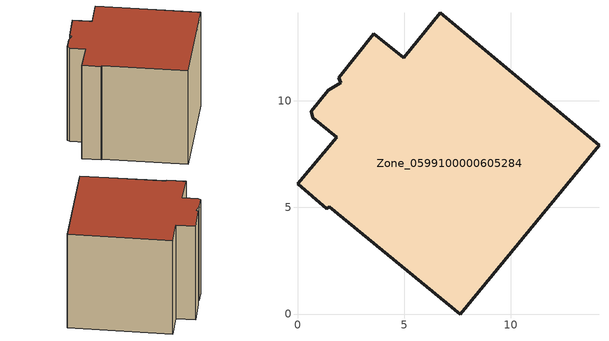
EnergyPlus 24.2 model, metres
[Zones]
Zone_0599100000605284
 floor ground (C_G): 0.71,9.21 0.66,9.49 1.45,10.48 2.02,10.85 1.93,11.07 3.58,13.13 4.99,12.02 6.68,14.11 14.12,7.92 7.62,0 1.49,5.03 1.36,4.93 0,6.11 1.84,8.28 z0
 wall outside (C_F): 7.62,0 14.12,7.92 6.68,14.11 4.99,12.02 3.58,13.13 1.93,11.07 2.02,10.85 1.45,10.48 0.66,9.49 0.71,9.21 1.84,8.28 0,6.11 1.36,4.93 1.49,5.03 7.62,0 z0:9.97
 roof outside (C_R): 2.02,10.85 1.45,10.48 0.66,9.49 0.71,9.21 1.84,8.28 0,6.11 1.36,4.93 1.49,5.03 7.62,0 14.12,7.92 6.68,14.11 4.99,12.02 3.58,13.13 1.93,11.07 z9.97
[BUILDING]
Pand.0599100000605284: North Axis=0; Terrain=City; Loads Convergence Tolerance Value=0.04; Temperature Convergence Tolerance Value=0.4; Solar Distribution=FullExterior; Maximum Number of Warmup Days=25; Minimum Number of Warmup Days=1
[Site:Location]
Rotterdam.The.Hague.AP_ZH_NLD Design_Conditions: Latitude=51.96; Longitude=4.45; Time Zone=1; Elevation=-4.5
[SITE:GROUNDTEMPERATURE:BUILDINGSURFACE]
18, 18, 18, 18, 18, 18, 18, 18, 18, 18, 18, 18
[MATERIAL] Thermal Absorptance=0.9; Solar Absorptance=0.7; Visible Absorptance=0.7
Name | Roughness | Thickness | Conductivity | Density | Specific Heat
G.TI.1946 | MediumSmooth | 0.15 | 1 | 540 | 1210
F.TI.1946 | Rough | 0.3 | 0.857143 | 1920 | 840
R.TI.1946 | MediumRough | 0.2 | 0.1 | 1500 | 1000
[CONSTRUCTION]
C_G: G.TI.1946
C_F: F.TI.1946
C_R: R.TI.1946
[ZONE]
Zone_0599100000605284: Type=1; Multiplier=1; Ceiling Height=Autocalculate; Volume=Autocalculate; Floor Area=autocalculate; Part of Total Floor Area=Yes
[ZONEINFILTRATION:DESIGNFLOWRATE]
Infil_Zone_0599100000605284: Zone or ZoneList or Space or SpaceList=Zone_0599100000605284; Schedule=AlwaysOn; Design Flow Rate Calculation Method=Flow/Area; Flow Rate per Floor Area=0.003; Constant Term Coefficient=1; Temperature Term Coefficient=0; Velocity Term Coefficient=0; Velocity Squared Term Coefficient=0
[HVACTEMPLATE:ZONE:IDEALLOADSAIRSYSTEM]
Zone_0599100000605284: Maximum Heating Supply Air Temperature=50; Minimum Cooling Supply Air Temperature=13; Maximum Heating Supply Air Humidity Ratio=0.0156; Minimum Cooling Supply Air Humidity Ratio=0.0077; Heating Limit=NoLimit; Cooling Limit=NoLimit; Dehumidification Control Type=ConstantSensibleHeatRatio; Cooling Sensible Heat Ratio=0.7; Dehumidification Setpoint=60; Humidification Control Type=None; Humidification Setpoint=30; Outdoor Air Method=None; Outdoor Air Flow Rate per Person=0.00944; Outdoor Air Flow Rate per Zone Floor Area=0; Outdoor Air Flow Rate per Zone=0; Demand Controlled Ventilation Type=None; Outdoor Air Economizer Type=NoEconomizer; Heat Recovery Type=None; Sensible Heat Recovery Effectiveness=0.7; Latent Heat Recovery Effectiveness=0.65
[ZONECONTROL:THERMOSTAT]
ThermostatControl_Zone_0599100000605284: Zone or ZoneList=Zone_0599100000605284; Control Type Schedule=DualSetpointControlType; Control 1=Thermostat_Zone_0599100000605284; Temperature Difference Between Cutout And Setpoint=0
[THERMOSTATSETPOINT:DUALSETPOINT]
Thermostat_Zone_0599100000605284: Heating Setpoint Temperature Schedule=HeatingSetpoint_Zone_0599100000605284; Cooling Setpoint Temperature Schedule=CoolingSetpoint_Zone_0599100000605284
[SCHEDULE:COMPACT]
HeatingSetpoint_Zone_0599100000605284: Through: 12/31, For: AllDays, Until: 24:00, 21
CoolingSetpoint_Zone_0599100000605284: Through: 12/31, For: AllDays, Until: 24:00, 24
DualSetpointControlType: Through: 12/31, For: AllDays, Until: 24:00, 4
AlwaysOn: Through: 12/31, For: AllDays, Until: 24:00, 1
